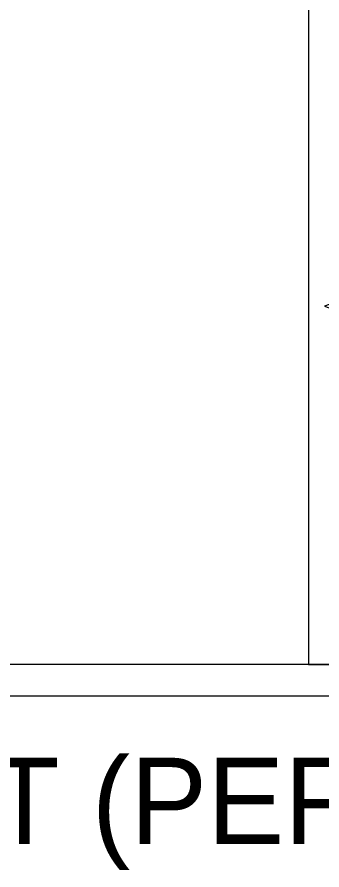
# Model space of a CAD drawing. Extents: x 4834 to 83801, y -13735 to 32221.
# Drawn here: x 13549.18 to 13563.31, y -12506.07 to -12466.51 of the extents above; entities that cross this region are included whole.
import ezdxf

# ---------------------------------------------------------------- set-up
doc = ezdxf.new("R2010")
doc.units = 0
doc.header["$LTSCALE"] = 8
doc.header["$MEASUREMENT"] = 0
doc.linetypes.add('Dash 1_16_', pattern=[0.125, 0.0625, -0.0625])
doc.layers.add('ELEVATION', color=7, linetype='Continuous', lineweight=25, true_color=0xdda54b)
doc.layers.add('Q-SPCQ', color=91, linetype='Continuous', lineweight=9)
doc.styles.get("Standard").update_dxf_attribs({"font": 'stylu.ttf'})

# ---------------------------------------------------------------- blocks, each defined once
blk = doc.blocks.new('Kitchenette - Small - 48_-372256-Section 1')
at = {"layer": 'Q-SPCQ'}
for p, q in [((812.353, 34.5), (836.205, 34.5)), ((812.353, 34.5), (812.353, 0)), ((812.353, 0), (815.181, 0)), ((816.277, 0), (826.181, 0)), ((827.277, 0), (828.132, 0)), ((829.228, 0), (833.205, 0))]:
    blk.add_line(p, q, dxfattribs=at)
at = {"layer": 'Q-SPCQ', "linetype": 'Dash 1_16_'}
for p, q in [((836.205, 24.823), (828.651, 22.142)), ((826.758, 21.47), (817.651, 18.239)), ((816.151, 17.707), (813.103, 16.625)), ((813.103, 16.625), (816.151, 15.543)), ((817.651, 15.011), (826.151, 11.995)), ((828.945, 11.003), (830.821, 10.338)), ((831.809, 9.987), (836.205, 8.427))]:
    blk.add_line(p, q, dxfattribs=at)

msp = doc.modelspace()

# ---------------------------------------------------------------- linework, layer by layer
at = {"layer": 'ELEVATION', "color": 6, "linetype": 'Continuous', "lineweight": 0}
for points in [[(13899.01029, -12496.53771), (13192.59538, -12496.53771)], [(13192.59538, -12497.99524), (13898.86453, -12497.99524)]]:
    msp.add_lwpolyline(points, dxfattribs=at)

# ---------------------------------------------------------------- block references
msp.add_blockref('Kitchenette - Small - 48_-372256-Section 1', (12750.32625, -12496.53771), dxfattribs=at)

# ---------------------------------------------------------------- texts
at = {"layer": 'ELEVATION', "color": 6, "linetype": 'Continuous', "lineweight": 0, "insert": (13582.66175, -12500.86688), "char_height": 4, "width": 112.525503, "attachment_point": 3}
msp.add_mtext('{\\fStylus BT|b0|i0|c0|p34;FLOOR JOIST (PER PLAN)}', dxfattribs=at)

doc.saveas('drawing.dxf')
